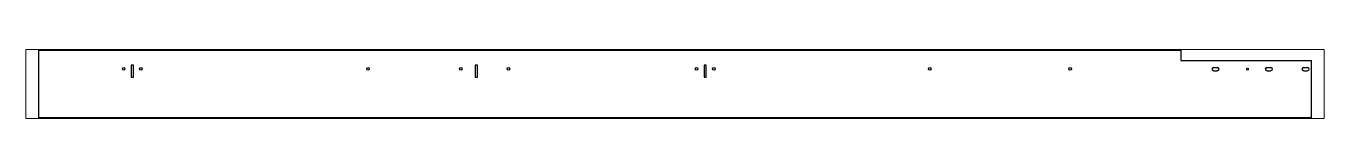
# Paper-space layout 'Layout1' of a CAD drawing. Header units: millimetres. Extents: x 0 to 257, y 91 to 104.
# The model-space entities are those that its viewports show. They can reach past a viewport. Long polylines and large blocks are cut down to what shows.
import ezdxf

# ---------------------------------------------------------------- set-up
doc = ezdxf.new("R2010")
doc.units = ezdxf.units.MM
doc.header["$LTSCALE"] = 25
doc.layers.add('3_Pezzi', color=7, linetype='Continuous')
doc.layers.add('5_Bulloni', color=7, linetype='Continuous')

msp = doc.modelspace()

# ---------------------------------------------------------------- linework, layer by layer
at = {"layer": '3_Pezzi', "color": 3, "linetype": 'Continuous'}
for p, q in [((0, -118), (0, 118)), ((0, 118), (3985, 118)), ((3985, 118), (3985, 82)), ((322.5, 65.5), (322.5, 23.5)), ((330.5, 65.5), (322.5, 65.5)), ((330.5, 23.5), (330.5, 65.5)), ((1522.5, 65.5), (1522.5, 23.5)), ((1530.5, 65.5), (1522.5, 65.5)), ((1530.5, 23.5), (1530.5, 65.5)), ((2321.3, 65.5), (2321.3, 23.5)), ((2329.3, 65.5), (2321.3, 65.5)), ((2329.3, 23.5), (2329.3, 65.5)), ((3985, 82), (4440, 82)), ((4440, 82), (4440, -118)), ((322.5, 23.5), (330.5, 23.5)), ((1522.5, 23.5), (1530.5, 23.5)), ((2321.3, 23.5), (2329.3, 23.5)), ((4440, -118), (0, -118))]:
    msp.add_line(p, q, dxfattribs=at)
at = {"layer": '5_Bulloni', "color": 4, "linetype": 'Continuous'}
for p, q in [((4112.9, 57.2), (4098.4, 57.2)), ((4098.4, 46.7), (4112.9, 46.7)), ((4299.2, 57.2), (4284.7, 57.2)), ((4284.7, 46.7), (4299.2, 46.7)), ((4427.2, 57.2), (4412.7, 57.2)), ((4412.7, 46.7), (4427.2, 46.7))]:
    msp.add_line(p, q, dxfattribs=at)
at = {"layer": '5_Bulloni', "color": 2, "linetype": 'Continuous'}
for centre, radius in [((296.5, 53.2), 4.5), ((296.5, 53.2), 4.5), ((356.5, 53.2), 4.5), ((356.5, 53.2), 4.5), ((1148.8, 53.2), 4.5), ((1148.8, 53.2), 4.5), ((1472.5, 53.2), 4.5), ((1472.5, 53.2), 4.5), ((1638.8, 53.2), 4.5), ((1638.8, 53.2), 4.5), ((2295.3, 53.2), 4.5), ((2295.3, 53.2), 4.5), ((2355.3, 53.2), 4.5), ((2355.3, 53.2), 4.5), ((3108.8, 53.2), 4.5), ((3108.8, 53.2), 4.5), ((3598.8, 53.2), 4.5), ((3598.8, 53.2), 4.5), ((4217, 52), 3.25)]:
    msp.add_circle(centre, radius, dxfattribs=at)
at = {"layer": '5_Bulloni', "color": 4, "linetype": 'Continuous'}
for centre, start, end in [((4098.4, 52), 90, 270), ((4112.9, 52), 270, 90), ((4284.7, 52), 90, 270), ((4299.2, 52), 270, 90), ((4412.7, 52), 90, 270), ((4427.2, 52), 270, 90)]:
    msp.add_arc(centre, 5.25, start, end, dxfattribs=at)

psp = doc.layouts.get("Layout1")

# ---------------------------------------------------------------- viewports
at = {"layer": '0'}
psp.add_viewport(center=(128.5, 97.5), size=(257, 13.66035), view_center_point=(2220, 0), view_height=240.72006, dxfattribs=at)

doc.saveas('drawing.dxf')
